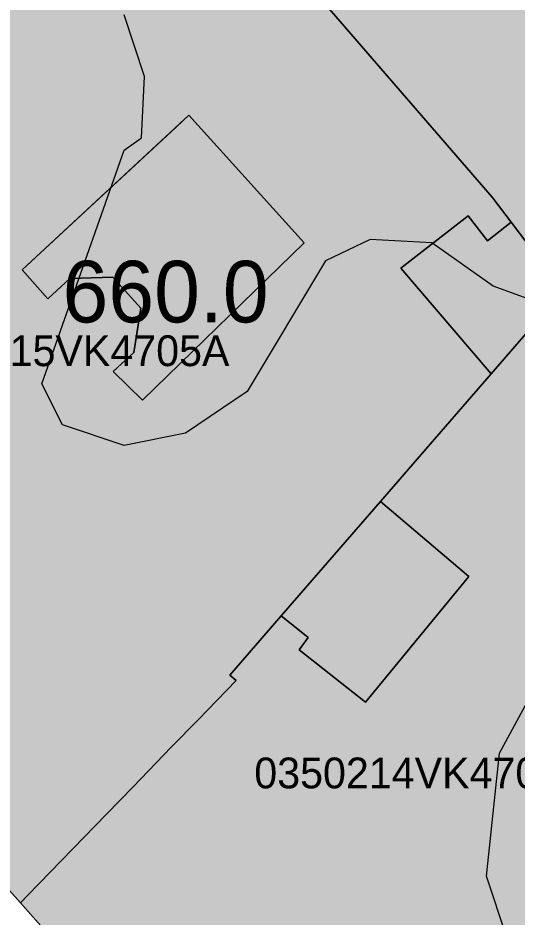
# Model space of a CAD drawing. Header units: metres. Extents: x -6 to 1255, y -2 to 532.
# Drawn here: x 505.1 to 521.31, y 317.46 to 346.66 of the extents above; entities that cross this region are included whole.
import ezdxf

# ---------------------------------------------------------------- set-up
doc = ezdxf.new("R2010")
doc.units = ezdxf.units.M
doc.header["$MEASUREMENT"] = 0
for name, color, linetype, lineweight, true_color in [('TPX_BUILDINGS', 7, 'CONTINUOUS', 0, 0x000000), ('TPX_BUILDINGS_HATCH', 7, 'CONTINUOUS', 0, 0xf0f0f0), ('TPX_BUILDINGS_SHADOWS_HATCH', 7, 'CONTINUOUS', 0, 0x000000), ('TPX_BUILDINGS_SHADOWS_OUTLINES', 7, 'CONTINUOUS', 0, 0x000000), ('TPX_CADASTRES', 7, 'CONTINUOUS', 0, 0x646464), ('TPX_CADASTRES_TEXT', 7, 'CONTINUOUS', 0, 0x000000), ('TPX_RELIEF_CONTOUR_LINES', 7, 'CONTINUOUS', 0, 0x969696), ('TPX_RELIEF_CONTOUR_LINES_TEXT', 7, 'CONTINUOUS', 0, 0x000000)]:
    doc.layers.add(name, color=color, linetype=linetype, lineweight=lineweight, true_color=true_color)

msp = doc.modelspace()

# ---------------------------------------------------------------- hatches: boundary and pattern name
at = {"layer": 'TPX_BUILDINGS_HATCH'}
h = msp.add_hatch(color=256, dxfattribs=at)
h.paths.add_polyline_path([(491.212, 333.98), (491.032, 333.78), (505.182, 317.92), (505.422, 318.17), (507.972, 320.8), (508.842, 321.689), (510.082, 322.969), (510.962, 323.869), (511.262, 324.179), (512.192, 325.139), (511.982, 325.309), (513.652, 327.239), (516.872, 330.959), (518.202, 332.489), (520.462, 335.099), (517.532, 338.539), (519.722, 340.239), (520.352, 339.419), (521.112, 340.029), (520.502, 340.839), (513.612, 348.81), (511.912, 350.76), (509.002, 347.94), (506.502, 351.06), (505.542, 350.12), (503.282, 347.58), (497.852, 341.46), (496.582, 340.03), (494.722, 337.93), (493.772, 336.86), (491.212, 333.98)])
h.paths.add_polyline_path([(505.242, 338.48), (510.652, 343.51), (514.392, 339.36), (509.142, 334.25), (508.192, 335.18), (508.862, 335.8), (509.092, 337.24), (508.182, 338.24), (506.782, 338.2), (506.072, 337.54), (505.242, 338.48)], flags=16)
msp.add_hatch(color=256, dxfattribs=at).paths.add_polyline_path([(505.422, 318.17), (505.182, 317.92), (507.152, 315.689), (514.832, 307.019), (514.922, 306.939), (515.022, 306.879), (515.142, 306.849), (515.262, 306.859), (515.372, 306.889), (515.472, 306.959), (520.852, 313.439), (522.722, 315.689), (531.972, 326.829), (531.662, 327.189), (531.232, 327.679), (530.861, 328.108), (527.702, 331.749), (526.322, 333.339), (525.17, 334.668), (524.952, 334.919), (523.259, 337.187), (522.802, 337.799), (521.372, 336.149), (520.462, 335.099), (518.202, 332.489), (516.872, 330.959), (519.742, 328.519), (516.382, 324.439), (514.232, 326.139), (514.522, 326.539), (513.652, 327.239), (511.982, 325.309), (512.192, 325.139), (511.262, 324.179), (510.962, 323.869), (510.082, 322.969), (508.842, 321.689), (507.972, 320.8), (505.422, 318.17)])
at = {"layer": 'TPX_BUILDINGS_SHADOWS_HATCH'}
for points in [[(500.073, 353.52), (498.513, 351.78), (503.282, 347.58), (505.542, 350.12), (506.502, 351.06), (509.002, 347.94), (511.912, 350.76), (513.612, 348.81), (520.502, 340.839), (521.112, 340.029), (520.352, 339.419), (519.722, 340.239), (517.532, 338.539), (520.462, 335.099), (522.802, 337.799), (523.259, 337.187), (525.842, 339.369), (524.522, 340.999), (522.602, 343.359), (527.652, 349.389), (528.822, 348.059), (530.901, 349.758), (531.322, 349.249), (531.882, 348.579), (533.332, 350.039), (527.482, 357.009), (526.172, 355.469), (522.982, 359.33), (525.943, 362.77), (528.032, 360.119), (529.912, 361.729), (527.598, 364.425), (527.406, 364.233), (526.464, 365.312), (523.554, 362.492), (521.054, 365.612), (520.094, 364.672), (515.034, 359.612), (510.413, 363.68), (511.973, 365.42), (514.802, 368.249), (519.152, 373.109), (518.382, 373.819), (520.137, 375.735), (519.583, 376.47), (517.433, 374.13), (517.173, 373.84), (515.683, 372.22), (503.653, 359.09), (504.423, 358.38), (500.073, 353.52)], [(510.234, 343.121), (505.242, 338.48), (506.072, 337.54), (506.782, 338.2), (508.182, 338.24), (509.092, 337.24), (508.862, 335.8), (508.192, 335.18), (509.142, 334.25), (514.392, 339.36), (510.652, 343.51), (510.234, 343.121)], [(516.872, 330.959), (513.652, 327.239), (514.522, 326.539), (514.232, 326.139), (516.382, 324.439), (519.742, 328.519), (516.872, 330.959)]]:
    msp.add_hatch(color=256, dxfattribs=at).paths.add_polyline_path(points)

# ---------------------------------------------------------------- linework, layer by layer
at = {"layer": 'TPX_BUILDINGS', "elevation": 0.042}
for points in [[(491.032, 333.78), (505.182, 317.92), (505.422, 318.17), (507.972, 320.8), (508.842, 321.689), (510.082, 322.969), (510.962, 323.869), (511.262, 324.179), (512.192, 325.139), (511.982, 325.309), (513.652, 327.239), (516.872, 330.959), (518.202, 332.489), (520.462, 335.099), (517.532, 338.539), (519.722, 340.239), (520.352, 339.419), (521.112, 340.029), (520.502, 340.839), (513.612, 348.81)], [(521.372, 336.149), (520.462, 335.099), (518.202, 332.489), (516.872, 330.959), (519.742, 328.519), (516.382, 324.439), (514.232, 326.139), (514.522, 326.539), (513.652, 327.239), (511.982, 325.309), (512.192, 325.139), (511.262, 324.179), (510.962, 323.869), (510.082, 322.969), (508.842, 321.689), (507.972, 320.8), (505.422, 318.17), (505.182, 317.92), (507.152, 315.689)]]:
    msp.add_lwpolyline(points, dxfattribs=at)
msp.add_lwpolyline([(505.242, 338.48), (510.652, 343.51), (514.392, 339.36), (509.142, 334.25), (508.192, 335.18), (508.862, 335.8), (509.092, 337.24), (508.182, 338.24), (506.782, 338.2), (506.072, 337.54)], close=True, dxfattribs=at)
at = {"layer": 'TPX_BUILDINGS_SHADOWS_OUTLINES', "elevation": 0.039}
msp.add_lwpolyline([(513.612, 348.81), (520.502, 340.839), (521.112, 340.029), (520.352, 339.419), (519.722, 340.239), (517.532, 338.539), (520.462, 335.099), (522.802, 337.799), (523.259, 337.187), (525.842, 339.369), (524.522, 340.999), (522.602, 343.359), (527.652, 349.389)], dxfattribs=at)
for points in [[(510.234, 343.121), (505.242, 338.48), (506.072, 337.54), (506.782, 338.2), (508.182, 338.24), (509.092, 337.24), (508.862, 335.8), (508.192, 335.18), (509.142, 334.25), (514.392, 339.36), (510.652, 343.51)], [(516.872, 330.959), (513.652, 327.239), (514.522, 326.539), (514.232, 326.139), (516.382, 324.439), (519.742, 328.519)]]:
    msp.add_lwpolyline(points, close=True, dxfattribs=at)
at = {"layer": 'TPX_CADASTRES', "elevation": 0.024}
msp.add_lwpolyline([(518.222, 353.99), (513.612, 348.81), (520.502, 340.84), (521.112, 340.03), (522.802, 337.8), (523.262, 337.19), (524.952, 334.92), (526.322, 333.34), (531.232, 327.68), (531.662, 327.19), (531.972, 326.83), (536.562, 332.35), (541.022, 337.72), (538.912, 340.23), (538.132, 341.15), (537.902, 341.42), (534.552, 345.4), (531.882, 348.58), (531.322, 349.25), (527.652, 353.69), (526.852, 354.66), (526.172, 355.47), (522.982, 359.33)], close=True, dxfattribs=at)
for points in [[(491.032, 333.78), (505.182, 317.92), (505.422, 318.17), (507.972, 320.8), (508.842, 321.69), (510.082, 322.97), (510.962, 323.87), (511.262, 324.18), (512.192, 325.14), (511.982, 325.31), (513.652, 327.24), (516.872, 330.96), (518.202, 332.49), (520.462, 335.1), (521.372, 336.15), (522.802, 337.8), (521.112, 340.03), (520.502, 340.84), (513.612, 348.81), (511.912, 350.76), (509.272, 353.77), (506.502, 351.06), (505.542, 350.12), (503.282, 347.58)], [(522.722, 315.69), (531.972, 326.83), (531.662, 327.19), (531.232, 327.68), (526.322, 333.34), (524.952, 334.92), (522.802, 337.8), (521.372, 336.15), (520.462, 335.1), (518.202, 332.49), (516.872, 330.96), (513.652, 327.24), (511.982, 325.31), (512.192, 325.14), (511.262, 324.18), (510.962, 323.87), (510.082, 322.97), (508.842, 321.69), (507.972, 320.8), (505.422, 318.17), (505.182, 317.92), (507.152, 315.69)]]:
    msp.add_lwpolyline(points, dxfattribs=at)
at = {"layer": 'TPX_RELIEF_CONTOUR_LINES', "elevation": 0.045}
for points in [[(520.98, 316.787), (520.315, 318.786), (520.737, 322.783), (522.898, 326.78), (527.272, 332.776), (527.29, 334.775), (526.532, 335.774), (520.537, 337.947), (518.539, 339.355), (516.541, 339.467), (515.088, 338.772), (512.544, 334.525), (510.546, 333.175), (508.548, 332.776), (506.549, 333.443), (505.883, 334.775), (508.548, 342.371), (509.118, 342.77), (509.214, 344.768), (508.548, 346.767)], [(506.549, 336.774), (506.549, 336.774)]]:
    msp.add_lwpolyline(points, dxfattribs=at)

# ---------------------------------------------------------------- texts
at = {"layer": 'TPX_CADASTRES_TEXT'}
for s, p in [('0350215VK4705A', (501.113, 335.353, 0.024)), ('0350214VK4705A', (512.776, 321.636, 0.024))]:
    msp.add_text(s, height=1, dxfattribs=at).set_placement(p)
at = {"layer": 'TPX_RELIEF_CONTOUR_LINES_TEXT'}
msp.add_text('660.0', height=2, dxfattribs=at).set_placement((506.549, 336.774, 0.045))

doc.saveas('drawing.dxf')
